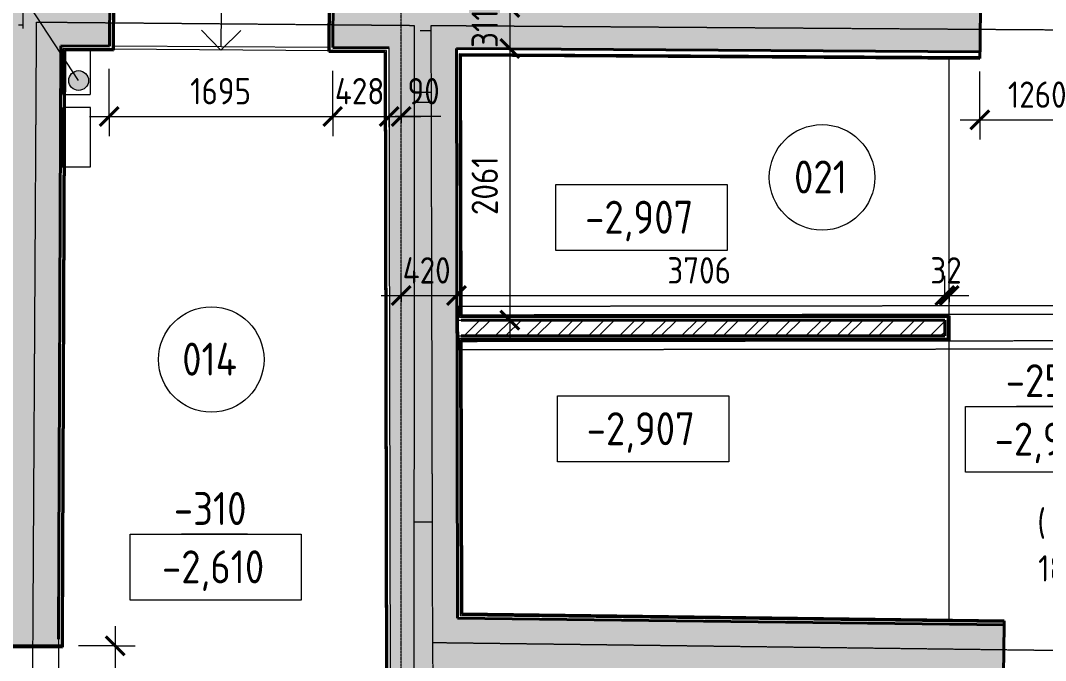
# Model space of a CAD drawing. Header units: millimetres. Extents: x -11886 to 147109, y 276 to 46084.
# Drawn here: x 46522 to 54300, y 15604 to 20457 of the extents above; entities that cross this region are included whole.
import ezdxf

# ---------------------------------------------------------------- set-up
doc = ezdxf.new("R2010")
doc.units = ezdxf.units.MM
doc.linetypes.add('ADSK_Линия сетки', pattern=[25, 20, -2.5, 0, -2.5])
doc.linetypes.add('ADSK_Сверху', pattern=[4.5, 3, -1.5])
for name, color, linetype, lineweight in [('Аннотация', 7, 'Continuous', 20), ('Каркас', 7, 'Continuous', 18), ('Лестницы', 7, 'Continuous', 18), ('Марки', 7, 'Continuous', 20), ('Марки дверей', 7, 'Continuous', 20), ('Марки помещений', 7, 'Continuous', 20), ('Оси', 7, 'Continuous', 9), ('Отметки', 7, 'Continuous', 9), ('Перекрытие', 7, 'Continuous', 18), ('Размеры', 7, 'Continuous', 9), ('Размеры-100', 7, 'Continuous', 9), ('Стены внутренние', 7, 'Continuous', 18), ('Стены наружные', 7, 'Continuous', 18), ('Стены штриховка', 7, 'Continuous', 18), ('Стрелки вверх', 7, 'Continuous', 18)]:
    doc.layers.add(name, color=color, linetype=linetype, lineweight=lineweight)
doc.styles.add('GOST Common_1', font='GOST_Common.ttf', dxfattribs={"width": 0.9, "height": 250})
doc.styles.add('GOST Common_2', font='GOST_Common.ttf', dxfattribs={"width": 0.9, "height": 200})
doc.dimstyles.new('ADSK_Основной_2_мм_Округление_до_1_мм', dxfattribs={"dimscale": 304.8, "dimtxt": 201.142999, "dimasz": 0.463911, "dimexe": 0.492126, "dimexo": 0.492126, "dimgap": 0.098425, "dimtad": 1, "dimdec": 0, "dimdsep": 46, "dimtxsty": 'GOST Common_2', "dimblk1": 'OBLIQUE', "dimblk2": 'OBLIQUE', "dimsah": 1, "dimcen": 0.09, "dimdle": 0.492126, "dimazin": 2, "dimtfac": 1, "dimtdec": 4, "dimtix": 1, "dimtmove": 0, "dimatfit": 3, "dimfxl": 1, "dimtvp": 1, "dimtolj": 1, "dimtzin": 0, "dimlwd": 20, "dimlwe": 20, "dimarcsym": 2})
doc.dimstyles.new('ADSK_Основной_2_мм_Округление_до_1_мм_1', dxfattribs={"dimscale": 304.8, "dimtxt": 201.142999, "dimasz": 0.463911, "dimexe": 0.492126, "dimexo": 0.492126, "dimgap": 0.098425, "dimtad": 1, "dimdec": 0, "dimdsep": 46, "dimtxsty": 'GOST Common_2', "dimblk1": 'OBLIQUE', "dimblk2": 'OBLIQUE', "dimsah": 1, "dimcen": 0.09, "dimdle": 0.492126, "dimazin": 2, "dimtfac": 1, "dimtdec": 4, "dimtix": 1, "dimtmove": 1, "dimatfit": 3, "dimfxl": 1, "dimtvp": 1, "dimtolj": 1, "dimtzin": 0, "dimlwd": 20, "dimlwe": 20, "dimarcsym": 2})
pattern_1 = [(45, (0, 0), (-117.8655, 117.8655), []), (45, (78.58, 0), (-117.8655, 117.8655), [])]

# ---------------------------------------------------------------- blocks, each defined once
blk = doc.blocks.new('Балки подвала - Балки подвала-787291-00 План подвала кладочный')
at = {"layer": 'Каркас', "color": 253, "linetype": 'ADSK_Сверху', "true_color": 0xaaaaaa}
for p, q in [((55636.4, 18295.4), (49844.2, 18288.3)), ((49844.2, 18288.3), (49844.3, 18225.8)), ((55636.4, 18233), (55636.4, 18295.4)), ((49844.3, 18225.8), (55636.4, 18233)), ((49844.3, 18225.8), (49844.5, 18024.1)), ((55636.7, 18031.3), (55636.4, 18233)), ((49844.5, 18024.1), (55636.7, 18031.3)), ((49844.5, 18024.1), (49844.6, 17961.7)), ((49844.6, 17961.7), (55636.8, 17968.8)), ((55636.8, 17968.8), (55636.7, 18031.3))]:
    blk.add_line(p, q, dxfattribs=at)
blk = doc.blocks.new('ADSK_Марка_Помещение_ОдноЗначение - Номер-247393-00 План подвала кладочный')
at = {"layer": 'Марки помещений'}
blk.add_circle((0, 0), 4, dxfattribs=at)
blk = doc.blocks.new('Высотные отметки - Рамка-5093-00 План подвала кладочный')
at = {"layer": 'Аннотация'}
for p, q in [((-6.5, 0), (-6.5, 5)), ((-6.5, 5), (6.5, 5)), ((6.5, 5), (6.5, 0)), ((6.5, 0), (-6.5, 0))]:
    blk.add_line(p, q, dxfattribs=at)
blk = doc.blocks.new('ADSK_Марка_Перекрытие - Отметка низа-2041711-00 План подвала кладочный')
at = {"layer": 'Марки'}
blk.add_line((-2.5, 0), (2.5, 0), dxfattribs=at)
blk = doc.blocks.new('DIMBLOCK105-00 План подвала кладочный')
at = {"layer": 'Размеры-100', "lineweight": 20}
for p, q in [((47241.5, 15864.7), (47241.5, 14514.7)), ((47241.5, 15714.7), (46961.4, 15714.7)), ((47241.5, 15714.7), (47391.5, 15714.7)), ((47241.5, 14514.7), (46956.9, 14514.7)), ((47241.5, 14514.7), (47391.5, 14514.7))]:
    blk.add_line(p, q, dxfattribs=at)
at = {"layer": 'Размеры-100', "lineweight": 40}
for p, q in [((47241.5, 15714.7), (47170.8, 15785.4)), ((47241.5, 15714.7), (47312.2, 15644)), ((47241.5, 14514.7), (47170.8, 14585.4)), ((47241.5, 14514.7), (47312.2, 14444))]:
    blk.add_line(p, q, dxfattribs=at)
at = {"layer": 'Размеры-100', "color": 0, "lineweight": 20, "insert": (46950.1, 14881.1), "char_height": 200, "width": 560.473, "attachment_point": 1, "rotation": 90, "line_spacing_factor": 1.022761, "style": 'GOST Common_2'}
blk.add_mtext('1200', dxfattribs=at)
blk = doc.blocks.new('_Oblique')
at = {"color": 0, "linetype": 'ByBlock', "lineweight": -2}
blk.add_line((-0.5, -0.5), (0.5, 0.5), dxfattribs=at)
blk = doc.blocks.new('DIMBLOCK122-00 План подвала кладочный')
at = {"layer": 'Размеры-100', "lineweight": 20}
for p, q in [((49409.9, 18371), (49409.9, 18521)), ((49833.8, 18371), (49833.8, 18521)), ((49259.9, 18371), (49829.5, 18371)), ((49409.9, 18371), (49409.9, 18321)), ((49833.8, 18371), (49833.8, 18335))]:
    blk.add_line(p, q, dxfattribs=at)
at = {"layer": 'Размеры-100', "lineweight": 40}
for p, q in [((49409.9, 18371), (49480.6, 18441.7)), ((49829.5, 18371), (49900.2, 18441.7)), ((49409.9, 18371), (49339.2, 18300.3)), ((49829.5, 18371), (49758.8, 18300.3))]:
    blk.add_line(p, q, dxfattribs=at)
at = {"layer": 'Размеры-100', "color": 0, "lineweight": 20, "insert": (49422, 18662.4), "char_height": 200, "width": 474.561, "attachment_point": 1, "line_spacing_factor": 1.022761, "style": 'GOST Common_2'}
blk.add_mtext('420', dxfattribs=at)
blk = doc.blocks.new('DIMBLOCK123-00 План подвала кладочный')
at = {"layer": 'Размеры-100', "lineweight": 20}
for p, q in [((49833.8, 18371), (49833.8, 18521)), ((53535.8, 18371), (53535.8, 18521)), ((49829.5, 18371), (53535.8, 18371)), ((49833.8, 18371), (49833.8, 18335)), ((53535.8, 18371), (53535.8, 18335))]:
    blk.add_line(p, q, dxfattribs=at)
at = {"layer": 'Размеры-100', "lineweight": 40}
for p, q in [((49829.5, 18371), (49900.2, 18441.7)), ((53535.8, 18371), (53606.5, 18441.7)), ((49829.5, 18371), (49758.8, 18300.3)), ((53535.8, 18371), (53465.1, 18300.3))]:
    blk.add_line(p, q, dxfattribs=at)
at = {"layer": 'Размеры-100', "color": 0, "lineweight": 20, "insert": (51430.3, 18662.4), "char_height": 200, "width": 605.475, "attachment_point": 1, "line_spacing_factor": 1.022761, "style": 'GOST Common_2'}
blk.add_mtext('3706', dxfattribs=at)
blk = doc.blocks.new('DIMBLOCK124-00 План подвала кладочный')
at = {"layer": 'Размеры-100', "lineweight": 20}
for p, q in [((53535.8, 18371), (53535.8, 18521)), ((53567.9, 18371), (53567.9, 18521)), ((53535.8, 18371), (53717.9, 18371)), ((53535.8, 18371), (53535.8, 18335)), ((53567.9, 18371), (53567.9, 18321))]:
    blk.add_line(p, q, dxfattribs=at)
at = {"layer": 'Размеры-100', "lineweight": 40}
for p, q in [((53535.8, 18371), (53606.5, 18441.7)), ((53567.9, 18371), (53638.6, 18441.7)), ((53535.8, 18371), (53465.1, 18300.3)), ((53567.9, 18371), (53497.2, 18300.3))]:
    blk.add_line(p, q, dxfattribs=at)
at = {"layer": 'Размеры-100', "color": 0, "lineweight": 20, "insert": (53425.7, 18662.4), "char_height": 200, "width": 302.737, "attachment_point": 1, "line_spacing_factor": 1.022761, "style": 'GOST Common_2'}
blk.add_mtext('32', dxfattribs=at)
blk = doc.blocks.new('DIMBLOCK130-00 План подвала кладочный')
at = {"layer": 'Размеры-100', "lineweight": 40}
for p, q in [((50236.1, 20556.8), (50165.4, 20627.5)), ((50236.1, 20556.8), (50306.8, 20486.1)), ((50236.1, 20245.9), (50165.4, 20316.6)), ((50236.1, 20245.9), (50306.8, 20175.2))]:
    blk.add_line(p, q, dxfattribs=at)
at = {"layer": 'Размеры-100', "lineweight": 20}
for p, q in [((50236.1, 20556.8), (50186.1, 20556.8)), ((50236.1, 20556.8), (50236.1, 20245.9)), ((50236.1, 20556.8), (50386.1, 20556.8)), ((50236.1, 20245.9), (49979.5, 20245.9)), ((50236.1, 20245.9), (50386.1, 20245.9))]:
    blk.add_line(p, q, dxfattribs=at)
at = {"layer": 'Размеры-100', "color": 0, "lineweight": 20, "insert": (49944.7, 20249.6), "char_height": 200, "width": 364.103, "attachment_point": 1, "rotation": 90, "line_spacing_factor": 1.022761, "style": 'GOST Common_2'}
blk.add_mtext('311', dxfattribs=at)
blk = doc.blocks.new('DIMBLOCK131-00 План подвала кладочный')
at = {"layer": 'Размеры-100', "lineweight": 40}
for p, q in [((50236.1, 20245.9), (50165.4, 20316.6)), ((50236.1, 20245.9), (50306.8, 20175.2)), ((50236.1, 18185), (50165.4, 18255.7)), ((50236.1, 18185), (50306.8, 18114.3))]:
    blk.add_line(p, q, dxfattribs=at)
at = {"layer": 'Размеры-100', "lineweight": 20}
for p, q in [((50236.1, 20245.9), (49979.5, 20245.9)), ((50236.1, 20245.9), (50236.1, 18035)), ((50236.1, 20245.9), (50386.1, 20245.9)), ((50236.1, 18185), (50186.1, 18185)), ((50236.1, 18185), (50386.1, 18185))]:
    blk.add_line(p, q, dxfattribs=at)
at = {"layer": 'Размеры-100', "color": 0, "lineweight": 20, "insert": (49944.7, 18981.9), "char_height": 200, "width": 560.473, "attachment_point": 1, "rotation": 90, "line_spacing_factor": 1.022761, "style": 'GOST Common_2'}
blk.add_mtext('2061', dxfattribs=at)
blk = doc.blocks.new('DIMBLOCK132-00 План подвала кладочный')
at = {"layer": 'Размеры-100', "lineweight": 20}
for p, q in [((53802.4, 19703.9), (53802.4, 20070.9)), ((55062.3, 19703.9), (55062.3, 20062.9)), ((53652.4, 19703.9), (55062.3, 19703.9)), ((53802.4, 19703.9), (53802.4, 19553.9)), ((54014.6, 19703.9), (54481.7, 19703.9)), ((54481.7, 19703.9), (54432.3, 19703.9)), ((55062.3, 19703.9), (55062.3, 19553.9))]:
    blk.add_line(p, q, dxfattribs=at)
at = {"layer": 'Размеры-100', "lineweight": 40}
for p, q in [((53802.4, 19703.9), (53873.1, 19774.6)), ((55062.3, 19703.9), (55133, 19774.6)), ((53802.4, 19703.9), (53731.7, 19633.2)), ((55062.3, 19703.9), (54991.6, 19633.2))]:
    blk.add_line(p, q, dxfattribs=at)
at = {"layer": 'Размеры-100', "color": 0, "lineweight": 20, "insert": (54014.6, 19995.2), "char_height": 200, "width": 560.473, "attachment_point": 1, "line_spacing_factor": 1.022761, "style": 'GOST Common_2'}
blk.add_mtext('1260', dxfattribs=at)
blk = doc.blocks.new('DIMBLOCK149-00 План подвала кладочный')
at = {"layer": 'Размеры-100', "lineweight": 20}
for p, q in [((47195.6, 19730.1), (47195.6, 20090.7)), ((48891, 19730.1), (48891, 20075.9)), ((47045.6, 19730.1), (48891, 19730.1)), ((47195.6, 19730.1), (47195.6, 19580.1)), ((48891, 19730.1), (48891, 19580.1))]:
    blk.add_line(p, q, dxfattribs=at)
at = {"layer": 'Размеры-100', "lineweight": 40}
for p, q in [((47195.6, 19730.1), (47266.3, 19800.8)), ((48891, 19730.1), (48961.7, 19800.8)), ((47195.6, 19730.1), (47124.9, 19659.4)), ((48891, 19730.1), (48820.3, 19659.4))]:
    blk.add_line(p, q, dxfattribs=at)
at = {"layer": 'Размеры-100', "color": 0, "lineweight": 20, "insert": (47809.8, 20021.5), "char_height": 200, "width": 560.473, "attachment_point": 1, "line_spacing_factor": 1.022761, "style": 'GOST Common_2'}
blk.add_mtext('1695', dxfattribs=at)
blk = doc.blocks.new('DIMBLOCK150-00 План подвала кладочный')
at = {"layer": 'Размеры-100', "lineweight": 20}
for p, q in [((48891, 19730.1), (48891, 20075.9)), ((49319.5, 19730.1), (49319.5, 20099.1)), ((48891, 19730.1), (49319.5, 19730.1)), ((48891, 19730.1), (48891, 19580.1)), ((49319.5, 19730.1), (49319.5, 19580.1))]:
    blk.add_line(p, q, dxfattribs=at)
at = {"layer": 'Размеры-100', "lineweight": 40}
for p, q in [((48891, 19730.1), (48961.7, 19800.8)), ((49319.5, 19730.1), (49390.2, 19800.8)), ((48891, 19730.1), (48820.3, 19659.4)), ((49319.5, 19730.1), (49248.8, 19659.4))]:
    blk.add_line(p, q, dxfattribs=at)
at = {"layer": 'Размеры-100', "color": 0, "lineweight": 20, "insert": (48907.5, 20021.5), "char_height": 200, "width": 474.561, "attachment_point": 1, "line_spacing_factor": 1.022761, "style": 'GOST Common_2'}
blk.add_mtext('428', dxfattribs=at)
blk = doc.blocks.new('DIMBLOCK151-00 План подвала кладочный')
at = {"layer": 'Размеры-100', "lineweight": 20}
for p, q in [((49319.5, 19730.1), (49319.5, 20099.1)), ((49409.9, 19730.1), (49409.9, 19880.1)), ((49319.5, 19730.1), (49559.9, 19730.1)), ((49319.5, 19730.1), (49319.5, 19580.1)), ((49459, 19730.1), (49364.7, 19730.1)), ((49409.9, 19730.1), (49409.9, 19680.1)), ((49711.2, 19730.1), (49459, 19730.1))]:
    blk.add_line(p, q, dxfattribs=at)
at = {"layer": 'Размеры-100', "lineweight": 40}
for p, q in [((49319.5, 19730.1), (49390.2, 19800.8)), ((49409.9, 19730.1), (49480.6, 19800.8)), ((49319.5, 19730.1), (49248.8, 19659.4)), ((49409.9, 19730.1), (49339.2, 19659.4))]:
    blk.add_line(p, q, dxfattribs=at)
at = {"layer": 'Размеры-100', "color": 0, "lineweight": 20, "insert": (49459, 20021.5), "char_height": 200, "width": 302.737, "attachment_point": 1, "line_spacing_factor": 1.022761, "style": 'GOST Common_2'}
blk.add_mtext('90', dxfattribs=at)

msp = doc.modelspace()

# ---------------------------------------------------------------- hatches: boundary and pattern name
at = {"layer": 'Аннотация', "lineweight": 9}
h = msp.add_hatch(color=256, dxfattribs=at)
edge = h.paths.add_edge_path()
edge.add_arc((46963.5, 20002), 75, 0, 360)
at = {"layer": 'Стены внутренние', "true_color": 0xc0c0c0}
h = msp.add_hatch(color=9, dxfattribs=at)
h.paths.add_polyline_path([(46291.41, 13065.71), (46801.42, 13069.4), (46806.88, 14514.68), (46296.89, 14516.6), (46295.97, 14274.62)])
h.paths.add_polyline_path([(46811.41, 15714.67), (46828.6, 20264.72), (46318.61, 20267.93), (46301.42, 15716.59), (46671.57, 15715.2)])
h = msp.add_hatch(color=9, dxfattribs=at)
h.paths.add_polyline_path([(49852.95, 9094.22), (49842, 14296), (49332, 14294.93), (49342.95, 9094.22)])
h.paths.add_polyline_path([(49329.75, 15364.93), (49839.75, 15366), (49829.48, 20245.85), (49319.47, 20249.06), (49329.24, 15604.62)])
at = {"layer": 'Стены внутренние', "lineweight": 9}
h = msp.add_hatch(dxfattribs=at)
h.set_pattern_fill('FP_3', color=256, style=0, pattern_type=2)
h.set_pattern_definition(pattern_1)
h.paths.add_polyline_path([(53535.76, 18065), (53535.76, 18185), (49833.81, 18185), (49834.07, 18065), (53385.05, 18065)])
at = {"layer": 'Стены внутренние', "true_color": 0xc0c0c0}
h = msp.add_hatch(color=9, dxfattribs=at)
h.paths.add_polyline_path([(55668.73, 15472.71), (55668.73, 15852.74), (55119.48, 15859.6), (55114.74, 15479.63), (55665.45, 15472.75)])
h.paths.add_polyline_path([(53981.57, 15493.77), (53986.31, 15873.74), (49838.57, 15925.49), (49839.37, 15545.45), (53955.15, 15494.1)])
at = {"layer": 'Стены внутренние', "lineweight": 9}
h = msp.add_hatch(dxfattribs=at)
h.set_pattern_fill('FP_3', color=256, style=0, pattern_type=2)
h.set_pattern_definition(pattern_1)
h.paths.add_polyline_path([(46671.57, 15715.2), (46671.57, 15715.63), (46556.42, 15715.63)])
at = {"layer": 'Стены наружные', "true_color": 0xc0c0c0}
h = msp.add_hatch(color=9, dxfattribs=at)
h.paths.add_polyline_path([(56438.73, 20204.29), (56438.73, 20974.31), (55068.75, 20982.92), (55063.9, 20212.94), (55668.73, 20209.13)])
h.paths.add_polyline_path([(53803.93, 20220.86), (53808.77, 20990.84), (48896.86, 21021.73), (48892.02, 20251.74), (53385.05, 20223.49)])
h.paths.add_polyline_path([(47197.05, 20262.4), (47201.89, 21032.39), (46543.21, 21035.78), (46321.51, 21035.78), (46318.61, 20267.93), (46828.6, 20264.72)])

# ---------------------------------------------------------------- linework, layer by layer
at = {"layer": 'Аннотация', "lineweight": 9}
msp.add_line((46963.5, 20002), (45897.37, 21632.1), dxfattribs=at)
msp.add_circle((46963.5, 20002), 75, dxfattribs=at)
at = {"layer": 'Лестницы'}
msp.add_line((48861.86, 20226.12), (47226.91, 20240.44), dxfattribs=at)
at = {"layer": 'Оси', "linetype": 'ADSK_Линия сетки'}
msp.add_line((49409.91, 1075.56), (49409.91, 44534.79), dxfattribs=at)
at = {"layer": 'Перекрытие', "color": 9, "linetype": 'ADSK_Сверху', "true_color": 0xc2c2c2}
for p, q in [((46600.41, 12894.99), (46644.37, 20445.55)), ((46644.37, 20445.55), (49510.03, 20420.45)), ((49510.03, 20420.45), (49505.58, 12918.17)), ((49638.64, 20420.06), (54638.61, 20385.47)), ((49650.35, 15737.83), (49638.64, 20420.06)), ((46843.19, 20243.8), (46841.18, 19896.92)), ((47053.49, 20241.96), (46843.19, 20243.8)), ((47053.49, 19896.92), (47053.49, 20241.96)), ((46841.18, 19896.92), (47053.49, 19896.92)), ((46840.59, 19796.92), (46837.98, 19347.9)), ((47053.49, 19796.92), (46840.59, 19796.92)), ((47053.49, 19347.9), (47053.49, 19796.92)), ((46837.98, 19347.9), (47053.49, 19347.9)), ((55703.95, 15662.29), (49650.35, 15737.83)), ((49675.13, 13552.43), (49650.35, 15737.83))]:
    msp.add_line(p, q, dxfattribs=at)
at = {"layer": 'Перекрытие', "color": 136, "true_color": 0x008080}
for p, q in [((48862.02, 20251.93), (47227.05, 20262.21)), ((53567.95, 15910.96), (53567.95, 20170.34))]:
    msp.add_line(p, q, dxfattribs=at)
at = {"layer": 'Стены внутренние', "lineweight": 40}
for p, q in [((47201.89, 21032.39), (47197.05, 20262.4)), ((47226.86, 20232.21), (47232.08, 21062.2)), ((48867.05, 21051.92), (48861.83, 20221.93)), ((48892.02, 20251.74), (48896.86, 21021.73)), ((46828.6, 20264.72), (46811.61, 15765.89)), ((46811.61, 15765.89), (46828.6, 20264.72)), ((47197.05, 20262.4), (46828.6, 20264.72)), ((46841.61, 15765.77), (46858.48, 20234.53)), ((46858.48, 20234.53), (47226.86, 20232.21)), ((48861.83, 20221.93), (49289.53, 20219.24)), ((49319.47, 20249.06), (48892.02, 20251.74)), ((49829.48, 20245.85), (49838.57, 15925.49)), ((49289.53, 20219.24), (49299.75, 15364.86)), ((49865.75, 18217), (49861.59, 20193.65)), ((49861.59, 20193.65), (53802.02, 20168.87)), ((53802.02, 20168.87), (53802.35, 20220.87)), ((53567.76, 18217), (49865.75, 18217)), ((53567.76, 18033), (53567.76, 18217)), ((53535.76, 18185), (49865.81, 18185)), ((53535.76, 18065), (53535.76, 18185)), ((49866.07, 18065), (53535.76, 18065)), ((49870.5, 15957.1), (49866.13, 18033)), ((49866.13, 18033), (53567.76, 18033)), ((53986.71, 15905.73), (49870.5, 15957.1)), ((53986.31, 15873.74), (49838.57, 15925.49)), ((53981.57, 15493.77), (53986.31, 15873.74)), ((53986.31, 15873.74), (53986.71, 15905.73)), ((46841.41, 15714.56), (46271.42, 15716.71)), ((46841.38, 15704.56), (46841.61, 15765.77)), ((46271.38, 15706.71), (46841.38, 15704.56))]:
    msp.add_line(p, q, dxfattribs=at)
at = {"layer": 'Стены внутренние', "color": 253, "linetype": 'ADSK_Сверху', "true_color": 0xaaaaaa}
for p, q in [((49555.77, 20381.93), (49638.73, 20381.54)), ((49639.91, 19910.94), (49509.73, 19910.94)), ((49509.69, 19838.94), (49640.09, 19838.94)), ((49648.07, 16651.92), (49507.8, 16651.73))]:
    msp.add_line(p, q, dxfattribs=at)
at = {"layer": 'Стены внутренние'}
for p, q in [((49329.75, 15364.93), (49319.47, 20249.06)), ((46556.42, 15715.63), (46671.57, 15715.63)), ((46671.57, 15715.2), (46671.57, 15715.63)), ((46811.61, 15765.89), (46811.41, 15714.67)), ((46811.38, 15704.67), (46806.92, 14524.68))]:
    msp.add_line(p, q, dxfattribs=at)
at = {"layer": 'Стены наружные', "color": 253, "linetype": 'ADSK_Сверху', "true_color": 0xaaaaaa}
for p, q in [((46543.21, 20424.06), (46543.21, 43249.21)), ((46507.71, 20424.06), (46543.21, 20424.06)), ((46543.21, 20395.84), (46543.21, 20424.06)), ((49555.77, 20381.93), (49638.73, 20381.54))]:
    msp.add_line(p, q, dxfattribs=at)
at = {"layer": 'Стены наружные', "lineweight": 40}
for p, q in [((47197.05, 20262.4), (47201.89, 21032.39)), ((48896.86, 21021.73), (48892.02, 20251.74)), ((53803.93, 20220.86), (53808.77, 20990.84)), ((46828.6, 20264.72), (47197.05, 20262.4)), ((48892.02, 20251.74), (49319.47, 20249.06)), ((49829.48, 20245.85), (53803.93, 20220.86))]:
    msp.add_line(p, q, dxfattribs=at)
at = {"layer": 'Стены штриховка'}
for p, q in [((47222.02, 21052.26), (47216.92, 20242.31)), ((48871.89, 20231.83), (48876.98, 21041.82)), ((46848.52, 20244.59), (46831.61, 15765.81)), ((47196.92, 20242.4), (46848.52, 20244.59)), ((47216.92, 20242.31), (47196.92, 20242.43)), ((48871.89, 20231.83), (48891.89, 20231.71)), ((49299.51, 20229.18), (48891.89, 20231.75)), ((49309.75, 15364.89), (49299.51, 20229.18)), ((49849.56, 20205.72), (49853.77, 18205)), ((53802.1, 20180.87), (49849.56, 20205.72)), ((49859.58, 20195.66), (49863.75, 18215)), ((53802.04, 20170.87), (49859.58, 20195.66)), ((53555.76, 18205), (49853.77, 18205)), ((53567.76, 18215), (49863.75, 18215)), ((53555.76, 18045), (53555.76, 18205)), ((53565.76, 18033), (53565.76, 18217)), ((53565.76, 18205), (53567.76, 18205)), ((49833.81, 18185), (49865.81, 18185)), ((49834.07, 18065), (49866.07, 18065)), ((49854.11, 18045), (49858.53, 15945.25)), ((53555.76, 18045), (49854.11, 18045)), ((53567.76, 18045), (53565.76, 18045)), ((49864.13, 18035), (49868.51, 15955.12)), ((53567.76, 18035), (49864.13, 18035)), ((49858.53, 15945.25), (53986.56, 15893.73)), ((49868.51, 15955.12), (53986.68, 15903.73)), ((46831.61, 15765.81), (46831.41, 15714.59))]:
    msp.add_line(p, q, dxfattribs=at)
at = {"layer": 'Стрелки вверх'}
for p, q in [((48045.93, 20533.28), (48043.51, 20257.08)), ((48043.31, 20233.29), (47894.63, 20384.6)), ((48043.31, 20233.29), (48194.61, 20381.97))]:
    msp.add_line(p, q, dxfattribs=at)

# ---------------------------------------------------------------- block references
at = {"layer": 'Каркас', "color": 253, "linetype": 'ADSK_Сверху', "true_color": 0xaaaaaa}
msp.add_blockref('Балки подвала - Балки подвала-787291-00 План подвала кладочный', (0, 0), dxfattribs=at)
at = {"layer": 'Марки', "xscale": 99.99999999999993, "yscale": 99.99999999999993, "zscale": 99.99999999999993}
for p in [(54330, 17533.08), (47993.86, 16563.42)]:
    msp.add_blockref('ADSK_Марка_Перекрытие - Отметка низа-2041711-00 План подвала кладочный', p, dxfattribs=at)
at = {"layer": 'Марки помещений', "xscale": 99.99999999999993, "yscale": 99.99999999999993, "zscale": 99.99999999999993}
for p in [(52604.21, 19267.93), (47969.96, 17886.55)]:
    msp.add_blockref('ADSK_Марка_Помещение_ОдноЗначение - Номер-247393-00 План подвала кладочный', p, dxfattribs=at)
at = {"layer": 'Отметки', "lineweight": 20, "xscale": 99.99999999999993, "yscale": 99.99999999999993, "zscale": 99.99999999999993}
for p in [(51235.19, 18714.13), (51246.82, 17110.01), (54342.29, 17031.22), (48003.1, 16062.37)]:
    msp.add_blockref('Высотные отметки - Рамка-5093-00 План подвала кладочный', p, dxfattribs=at)

# ---------------------------------------------------------------- texts
at = {"layer": 'Марки', "lineweight": 9, "char_height": 250, "attachment_point": 1, "style": 'GOST Common_1'}
for s, insert, width in [('-258', (53998.07, 17850.92), 779.2402), ('-310', (47685.78, 16881.26), 721.5187)]:
    msp.add_mtext(s, dxfattribs=dict(at, insert=insert, width=width))
at = {"layer": 'Марки дверей', "lineweight": 9, "char_height": 200, "attachment_point": 1, "style": 'GOST Common_2'}
for s, insert, width in [('\\fGOST Common|b0|i0|c204|p34|;\\W.9;(', (54237.77, 16746.38), 86.5822), ('1853h', (54243.73, 16402.42), 735.9491)]:
    msp.add_mtext(s, dxfattribs=dict(at, insert=insert, width=width))
at = {"layer": 'Марки помещений', "lineweight": 9, "char_height": 250, "attachment_point": 1, "style": 'GOST Common_1'}
for s, insert, width in [('021', (52391.8, 19395.66), 526.7087), ('014', (47749, 18014.27), 548.3542)]:
    msp.add_mtext(s, dxfattribs=dict(at, insert=insert, width=width))
at = {"layer": 'Отметки', "lineweight": 20, "char_height": 250, "attachment_point": 1, "line_spacing_factor": 1.022761, "style": 'GOST Common_1'}
for s, insert, width in [('-2,907', (50806.51, 19090.84), 1028.8226), ('-2,907', (50818.15, 17486.71), 1028.8226), ('-2,980', (53913.61, 17407.93), 1028.8226), ('-2,610', (47595.79, 16439.08), 977.5323)]:
    msp.add_mtext(s, dxfattribs=dict(at, insert=insert, width=width))

# ---------------------------------------------------------------- dimensions: what is measured, and where the dimension line sits
at = {"layer": 'Размеры', "lineweight": 20}
for base, p1, p2, override, picture, middle in [((50236.11, 20245.85), (50336.1, 20556.79), (49829.48, 20245.85), {"dimpost": '<>', "dimfxl": 594.433061}, 'DIMBLOCK130-00 План подвала кладочный', (50106.11, 20401.32)), ((50236.11, 18185), (49829.48, 20245.85), (50336.1, 18185), {"dimpost": '<>', "dimfxl": 2122.212376}, 'DIMBLOCK131-00 План подвала кладочный', (50106.11, 19215.42)), ((47241.47, 14514.68), (46811.41, 15714.67), (46806.88, 14514.68), {"dimpost": '<>', "dimfxl": 1200}, 'DIMBLOCK105-00 План подвала кладочный', (47111.47, 15114.67))]:
    dim = msp.add_linear_dim(base=base, p1=p1, p2=p2, angle=90, dimstyle='ADSK_Основной_2_мм_Округление_до_1_мм', override=override, dxfattribs=at)
    dim.commit()
    dim.dimension.update_dxf_attribs({"geometry": picture, "text_midpoint": middle})
for base, p1, p2, override, picture, middle in [((48891.02, 19730.14), (47195.59, 20240.71), (48891.02, 20225.86), {"dimpost": '<>', "dimfxl": 1695.5}, 'DIMBLOCK149-00 План подвала кладочный', (48043.31, 19860.14)), ((49319.47, 19730.14), (48891.02, 20225.86), (49319.47, 20249.06), {"dimpost": '<>', "dimfxl": 429.070849}, 'DIMBLOCK150-00 План подвала кладочный', (49105.25, 19860.14)), ((49833.81, 18371.02), (49409.91, 18471.01), (49833.81, 18185), {"dimpost": '<>', "dimfxl": 511.366753}, 'DIMBLOCK122-00 План подвала кладочный', (49621.86, 18501.02)), ((53535.76, 18371.02), (49833.81, 18185), (53535.76, 18185), {"dimpost": '<>', "dimfxl": 3701.950198}, 'DIMBLOCK123-00 План подвала кладочный', (51684.79, 18501.02)), ((53567.95, 18371.02), (53535.76, 18185), (53567.95, 18471.01), {"dimpost": '<>', "dimfxl": 287.816516}, 'DIMBLOCK124-00 План подвала кладочный', (53551.86, 18501.02))]:
    dim = msp.add_linear_dim(base=base, p1=p1, p2=p2, dimstyle='ADSK_Основной_2_мм_Округление_до_1_мм', override=override, dxfattribs=at)
    dim.commit()
    dim.dimension.update_dxf_attribs({"geometry": picture, "text_midpoint": middle})
for base, p1, p2, override, picture, middle in [((49409.91, 19730.14), (49319.47, 20249.06), (49409.91, 19830.12), {"dimpost": '<>', "dimfxl": 428.585232}, 'DIMBLOCK151-00 План подвала кладочный', (49610.32, 19888.17)), ((55062.33, 19703.88), (53802.35, 20220.87), (55062.33, 20212.95), {"dimpost": '<>', "dimfxl": 1260.00634}, 'DIMBLOCK132-00 План подвала кладочный', (54294.83, 19861.92))]:
    dim = msp.add_linear_dim(base=base, p1=p1, p2=p2, dimstyle='ADSK_Основной_2_мм_Округление_до_1_мм_1', override=override, dxfattribs=at)
    dim.commit()
    dim.dimension.update_dxf_attribs({"geometry": picture, "text_midpoint": middle, "dimtype": 160})

doc.saveas('drawing.dxf')
